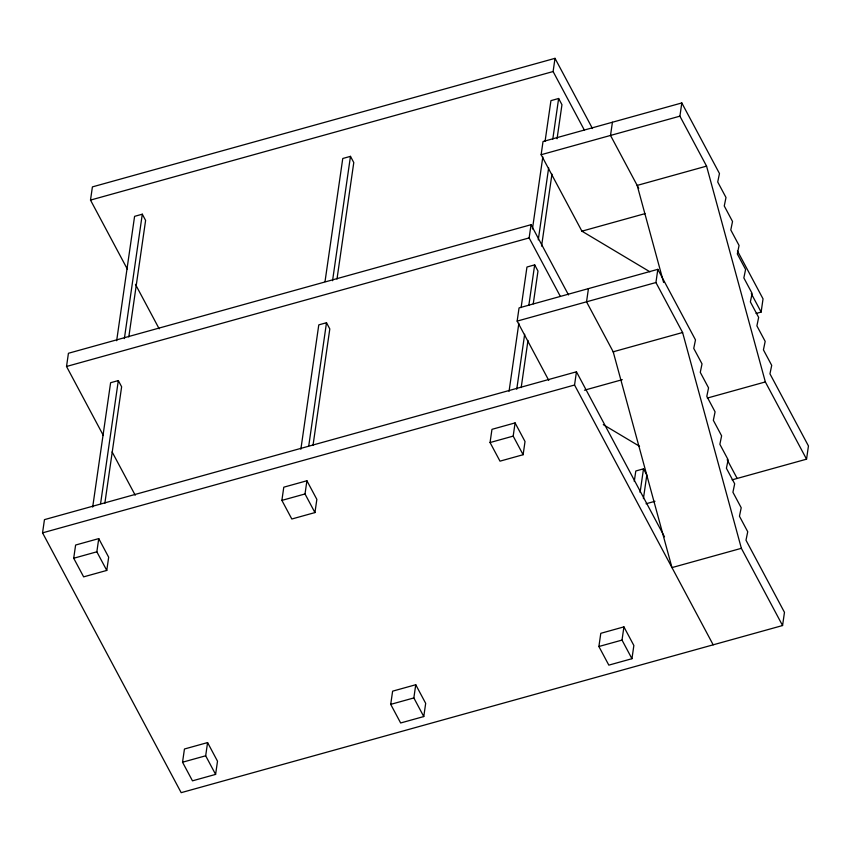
<?xml version="1.0" encoding="UTF-8"?>
<svg xmlns="http://www.w3.org/2000/svg" width="851" height="851" viewBox="0 0 851 851"><rect width="100%" height="100%" fill="white"/><g stroke="black" fill="none" stroke-linecap="round" stroke-linejoin="round"><path stroke-width="1.28" d="M548.757 380.354L517.153 321.104L519.057 307.902L657.834 269.331L695.49 339.911L693.746 348.378L702.022 363.888L700.277 372.355L708.553 387.865L706.809 396.332L715.085 411.852L713.34 420.32L721.616 435.829L719.872 444.296L728.148 459.806L726.403 468.273L734.679 483.783L732.924 492.25L741.21 507.76L739.455 516.227L747.731 531.747L745.987 540.215L784.473 612.337L782.569 625.538L181.178 792.664L42.55 532.854L44.454 519.642L576.457 371.802L664.503 536.821M103.365 435.521L66.527 366.473L68.431 353.271L531.035 224.707L568.511 294.935M127.342 269.139L90.504 200.091L92.408 186.89L555.012 58.336L592.477 128.554M73.707 558.245L75.611 545.034L98.748 538.609L108.673 557.224L106.769 570.425L83.643 576.861L73.707 558.245L96.844 551.81L98.748 538.609M92.685 507.09L110.609 382.716L118.321 380.578L121.629 386.78L104.843 503.303M116.661 340.719L134.586 216.345L142.298 214.197L145.606 220.409L128.809 336.922M100.588 503.643L118.321 380.578M124.374 338.57L142.298 214.197M182.539 762.219L184.444 749.008L207.58 742.583L217.505 761.198L215.601 774.399L192.475 780.835L182.539 762.219L205.676 755.794L207.58 742.583M281.883 500.388L283.787 487.187L306.913 480.762L316.849 499.377L314.944 512.579L291.819 519.004L281.883 500.388L305.02 493.963L306.913 480.762M300.86 449.243L318.785 324.869L326.497 322.731L329.805 328.933L313.008 445.445M325.029 281.553L342.762 158.488L350.474 156.35L353.782 162.552L336.985 279.075M308.764 445.786L326.497 322.731M332.55 280.724L350.474 156.35M390.715 704.362L392.619 691.161L415.745 684.736L425.681 703.351L423.777 716.553L400.651 722.978L390.715 704.362L413.852 697.937L415.745 684.736M490.059 442.541L491.963 429.34L515.089 422.904L525.024 441.52L523.12 454.721L499.994 461.157L490.059 442.541L513.185 436.116L515.089 422.904M560.362 296.435L529.141 237.918L531.035 224.707M649.93 271.809L581.914 231.174L541.13 154.722L543.023 141.521L681.811 102.95L719.467 173.53L717.723 181.997L725.999 197.506L724.254 205.974L732.53 221.494L730.786 229.961L739.062 245.471L737.317 253.938L745.593 269.448L743.848 277.915L752.124 293.425L750.369 301.892L758.645 317.402L756.901 325.869L765.177 341.389L763.432 349.857L771.708 365.366L769.964 373.834L808.45 445.956L806.546 459.168L732.105 479.847M584.339 130.054L553.107 71.537L555.012 58.336M509.036 391.396L518.844 323.316M521.11 307.605L526.96 267.023L534.673 264.874L537.981 271.075L533.258 303.807M532.449 228.94L542.821 156.935M545.087 141.223L550.937 100.641L558.639 98.493L561.958 104.705L557.054 138.745M516.748 389.247L524.673 334.262M528.822 305.456L534.673 264.874M538.268 239.886L548.65 167.881M552.799 139.085L558.639 98.493M521.184 387.599L527.982 340.464M541.576 246.099L551.959 174.093M713.181 644.824L574.553 385.014L576.457 371.802M588.445 288.617L586.541 301.818L613.614 352.569M612.422 122.236L610.518 135.447L638.729 188.316M598.891 646.515L600.795 633.314L623.921 626.879L633.857 645.494L631.953 658.706L608.827 665.131L598.891 646.515L622.017 640.09L623.921 626.879M782.569 625.538L741.37 548.321L682.598 332.507L655.93 282.532L657.834 269.331M806.546 459.168L765.347 381.939L706.564 166.126L679.906 116.162L681.811 102.95M634.282 481.464L635.793 470.997L643.505 468.848L646.813 475.06L643.42 498.622M640.101 492.421L643.505 468.848M756.082 313.476L761.134 312.072L763.039 298.861L737.445 250.907M90.504 200.091L553.107 71.537M541.13 154.722L679.906 116.162M706.564 166.126L637.176 185.412L663.61 282.458M66.527 366.473L529.141 237.918M581.914 231.174L644.994 213.644M517.153 321.104L655.93 282.532M682.598 332.507L613.199 351.793L671.971 567.596L741.37 548.321M42.55 532.854L574.553 385.014M584.435 390.194L622.283 379.674M707.309 398.066L765.347 381.939M646.037 503.771L654.983 501.282M603.285 424.638L639.558 446.307M751.284 293.616L761.134 312.072M727.169 459.731L737.157 478.443M513.185 436.116L523.12 454.721M622.017 640.09L631.953 658.706M305.02 493.963L314.944 512.579M413.852 697.937L423.777 716.553M135.458 284.362L159.19 328.837M112.109 451.913L135.213 495.208M96.844 551.81L106.769 570.425M205.676 755.794L215.601 774.399"/></g></svg>
